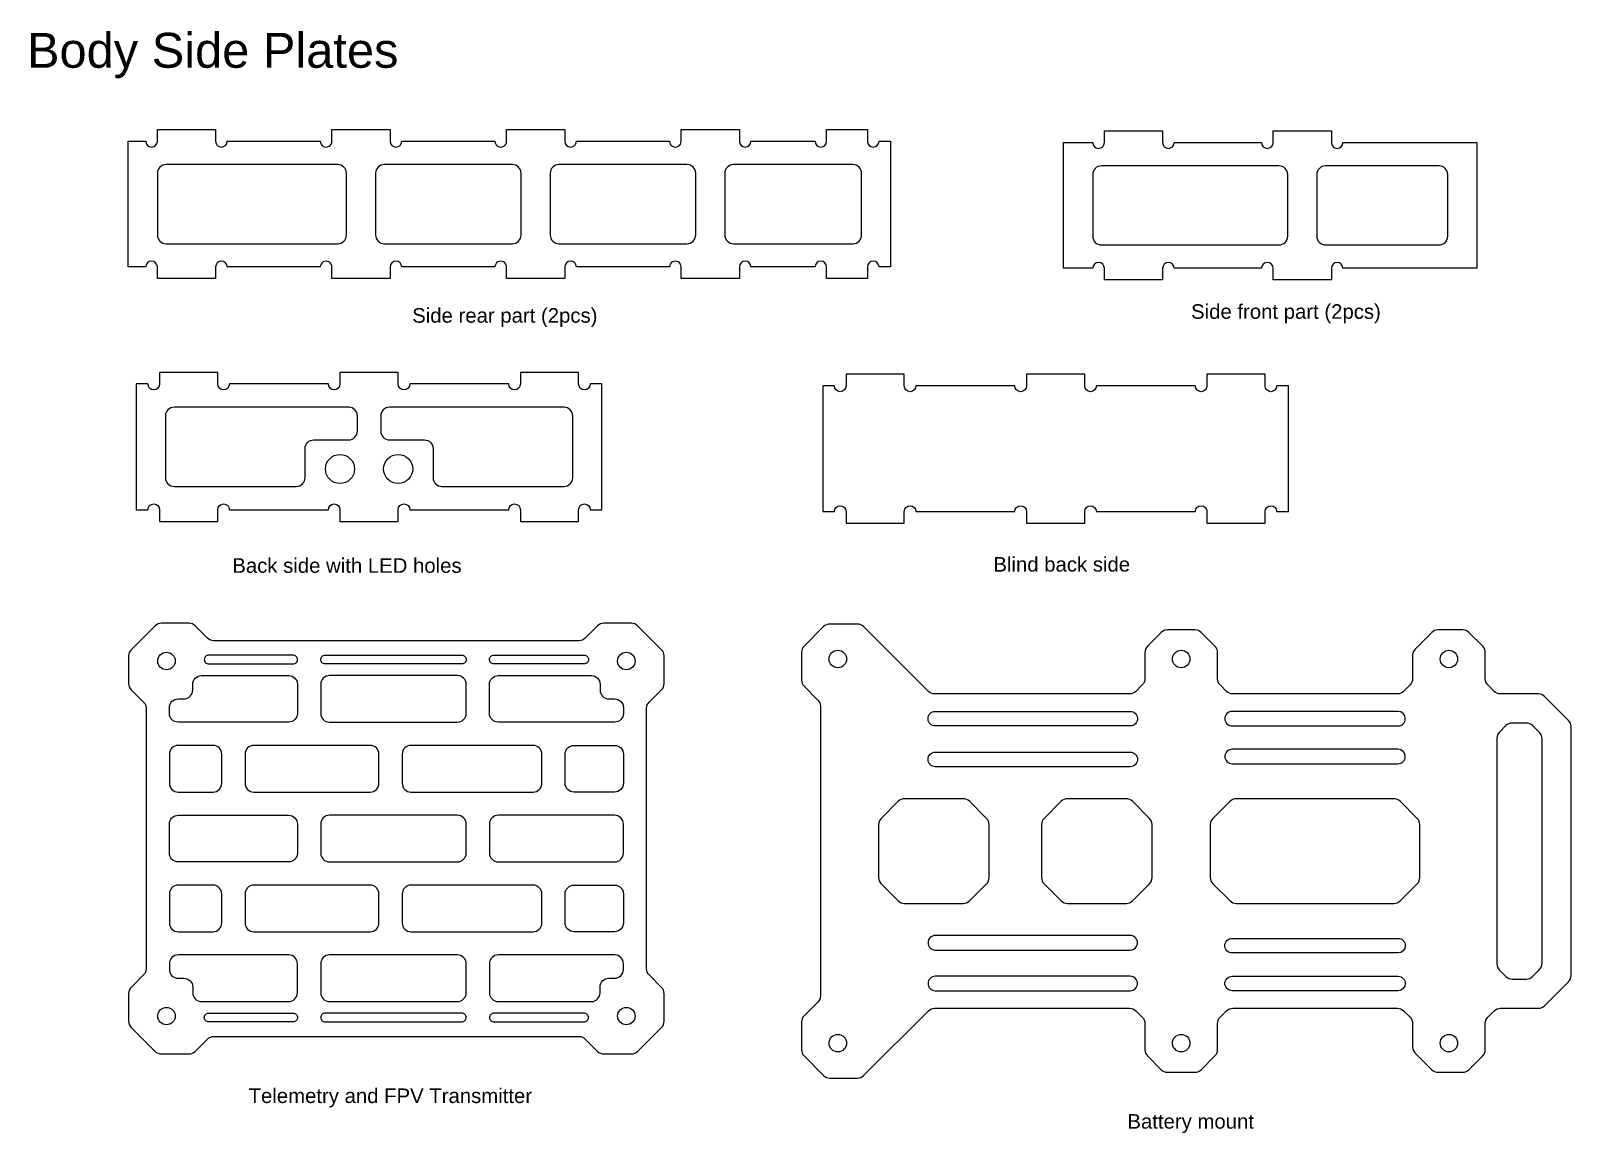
# Paper-space layout 'Body Side Plates' of a CAD drawing. Header units: millimetres. Extents: x 5 to 271, y 7 to 197.
# The model-space entities are those that its viewports show. They can reach past a viewport. Long polylines and large blocks are cut down to what shows.
import ezdxf

# ---------------------------------------------------------------- set-up
doc = ezdxf.new("R2010")
doc.units = ezdxf.units.MM
for name, color, linetype in [('CNC', 7, 'Continuous'), ('Text', 250, 'Continuous'), ('Viewports', 1, 'Continuous')]:
    doc.layers.add(name, color=color, linetype=linetype)
doc.layers.get('Viewports').off()
doc.styles.add('ISO Proportional', font='isocp.shx')

msp = doc.modelspace()

# ---------------------------------------------------------------- linework, layer by layer
at = {"layer": 'CNC'}
for points in [[(457.3, 64.25), (453.94, 60.89, 0.198912), (453.5, 59.83), (453.5, 55.07, 0.198912), (453.94, 54.01), (465.06, 42.89, -0.198912), (465.5, 41.83), (465.5, 8.31, -0.198912), (465.06, 7.25), (463.94, 6.13, -0.198912), (462.88, 5.69), (458.36, 5.69, 0.198912), (457.3, 5.25), (454.94, 2.89, 0.198912), (454.5, 1.83), (454.5, -2.93, 0.198912), (454.94, -3.99), (457.3, -6.35, 0.198912), (458.36, -6.79), (462.88, -6.79, -0.198912), (463.94, -7.23), (465.06, -8.35, -0.198912), (465.5, -9.41), (465.5, -37.69, -0.198912), (465.06, -38.75), (463.94, -39.87, -0.198912), (462.88, -40.31), (458.86, -40.31, 0.198912), (457.8, -40.75), (454.94, -43.61, 0.198912), (454.5, -44.67), (454.5, -48.93, 0.198912), (454.94, -49.99), (457.3, -52.35, 0.198912), (458.36, -52.79), (462.88, -52.79, -0.198912), (463.94, -53.23), (465.06, -54.35, -0.198912), (465.5, -55.41), (465.5, -61.93, 0.198912), (465.94, -62.99), (470.06, -67.11, 0.198912), (471.12, -67.55), (513.88, -67.55, 0.198912), (514.94, -67.11), (519.06, -62.99, 0.198912), (519.5, -61.93), (519.5, -55.41, -0.198912), (519.94, -54.35), (521.06, -53.23, -0.198912), (522.12, -52.79), (526.64, -52.79, 0.198912), (527.7, -52.35), (530.06, -49.99, 0.198912), (530.5, -48.93), (530.5, -44.67, 0.198912), (530.06, -43.61), (527.2, -40.75, 0.198912), (526.14, -40.31), (522.12, -40.31, -0.198912), (521.06, -39.87), (519.94, -38.75, -0.198912), (519.5, -37.69), (519.5, -9.41, -0.198912), (519.94, -8.35), (521.06, -7.23, -0.198912), (522.12, -6.79), (526.64, -6.79, 0.198912), (527.7, -6.35), (530.06, -3.99, 0.198912), (530.5, -2.93), (530.5, 1.83, 0.198912), (530.06, 2.89), (527.7, 5.25, 0.198912), (526.64, 5.69), (522.12, 5.69, -0.198912), (521.06, 6.13), (519.94, 7.25, -0.198912), (519.5, 8.31), (519.5, 41.83, -0.198912), (519.94, 42.89), (531.06, 54.01, 0.198912), (531.5, 55.07), (531.5, 59.83, 0.198912), (531.06, 60.89), (527.7, 64.25, 0.198912), (526.64, 64.69), (521.88, 64.69, 0.198912), (520.82, 64.25), (518.45, 61.89, -0.198912), (517.39, 61.45), (467.61, 61.45, -0.198912), (466.55, 61.89), (464.18, 64.25, 0.198912), (463.12, 64.69), (458.36, 64.69, 0.198912)], [(728.5, -29.5), (728.5, -39.5), (726.5, -39.5, 1), (726.5, -41.5), (726.5, -52.5, 1), (726.5, -54.5), (728.5, -54.5), (728.5, -61.5), (726.5, -61.5, 1), (726.5, -63.5), (726.5, -65.5), (704.9, -65.5), (704.9, -63.5, 1), (704.9, -61.5), (702.9, -61.5), (702.9, -54.5), (704.9, -54.5, 1), (704.9, -52.5), (704.9, -41.5, 1), (704.9, -39.5), (702.9, -39.5), (702.9, -29.5), (704.9, -29.5, 1.000109), (704.9, -27.5), (704.9, -11.5, 1), (704.9, -9.5), (702.9, -9.5), (702.9, 0.5), (704.9, 0.5, 1.000109), (704.9, 2.5), (704.9, 18.5, 1), (704.9, 20.5), (702.9, 20.5), (702.9, 30.5), (704.9, 30.5, 1.000109), (704.9, 32.5), (704.9, 48.5, 1), (704.9, 50.5), (702.9, 50.5), (702.9, 60.5), (704.9, 60.5, 1), (704.9, 62.5), (704.9, 65.5), (726.5, 65.5), (726.5, 62.5, 1), (726.5, 60.5), (728.5, 60.5), (728.5, 50.5), (726.5, 50.5, 1), (726.5, 48.5), (726.5, 32.5, 1.000109), (726.5, 30.5), (728.5, 30.5), (728.5, 20.5), (726.5, 20.5, 1), (726.5, 18.5), (726.5, 2.5, 1.000109), (726.5, 0.5), (728.5, 0.5), (728.5, -9.5), (726.5, -9.5, 1), (726.5, -11.5), (726.5, -27.5, 1.000109), (726.5, -29.5)], [(721, 60.5), (710.4, 60.5, 0.414214), (708.9, 59), (708.9, 29.5, 0.414214), (710.4, 28), (721, 28, 0.414214), (722.5, 29.5), (722.5, 59, 0.414214)], [(497.05, 51.45), (487.95, 51.45, 0.198912), (486.89, 51.01), (483.94, 48.06, 0.198912), (483.5, 47), (483.5, 36.9, 0.198912), (483.94, 35.84), (486.89, 32.89, 0.198912), (487.95, 32.45), (497.05, 32.45, 0.198912), (498.11, 32.89), (501.06, 35.84, 0.198912), (501.5, 36.9), (501.5, 47, 0.198912), (501.06, 48.06), (498.11, 51.01, 0.198912)], [(469.75, 42.95, 0.414214), (468.5, 41.7), (468.5, 8.2, 0.414214), (469.75, 6.95, 0.414214), (471, 8.2), (471, 41.7, 0.414214)], [(476.75, 42.95, 0.414214), (475.5, 41.7), (475.5, 8.2, 0.414214), (476.75, 6.95, 0.414214), (478, 8.2), (478, 41.7, 0.414214)], [(508.25, 42.95, -0.414214), (509.5, 41.7), (509.5, 8.2, -0.414214), (508.25, 6.95, -0.414214), (507, 8.2), (507, 41.7, -0.414214)], [(515.25, 42.95, -0.414214), (516.5, 41.7), (516.5, 8.2, -0.414214), (515.25, 6.95, -0.414214), (514, 8.2), (514, 41.7, -0.414214)], [(768.54, 44.58, 0.198912), (767.48, 45.02), (762.72, 45.02, 0.198912), (761.66, 44.58), (757.54, 40.45, 0.198912), (757.1, 39.39), (757.1, 34.64, 0.198912), (757.54, 33.58), (759.66, 31.45, -0.198912), (760.1, 30.39), (760.1, -32.36, -0.198912), (759.66, -33.42), (757.54, -35.55, 0.198912), (757.1, -36.61), (757.1, -41.36, 0.198912), (757.54, -42.42), (761.66, -46.55, 0.198912), (762.72, -46.98), (767.48, -46.98, 0.198912), (768.54, -46.55), (770.66, -44.42, -0.198912), (771.72, -43.98), (816.48, -43.98, -0.198912), (817.54, -44.42), (819.66, -46.55, 0.198912), (820.72, -46.98), (825.48, -46.98, 0.198912), (826.54, -46.55), (830.66, -42.42, 0.198912), (831.1, -41.36), (831.1, -36.61, 0.198912), (830.66, -35.55), (828.54, -33.42, -0.198912), (828.1, -32.36), (828.1, 30.39, -0.198912), (828.54, 31.45), (830.66, 33.58, 0.198912), (831.1, 34.64), (831.1, 39.39, 0.198912), (830.66, 40.45), (826.54, 44.58, 0.198912), (825.48, 45.02), (820.72, 45.02, 0.198912), (819.66, 44.58), (817.54, 42.45, -0.198912), (816.48, 42.02), (771.72, 42.02, -0.198912), (770.66, 42.45)], [(559.26, 6.96, -1), (559.26, 4.96), (557.26, 4.96), (557.26, -5.04), (559.26, -5.04, -1), (559.26, -7.04), (559.26, -24.04, -1), (559.26, -26.04), (557.26, -26.04), (557.26, -36.04), (559.26, -36.04, -1), (559.26, -38.04), (559.26, -40.04), (580.86, -40.04), (580.86, -38.04, -1), (580.86, -36.04), (582.86, -36.04), (582.86, -26.04), (580.86, -26.04, -1), (580.86, -24.04), (580.86, -7.04, -1), (580.86, -5.04), (582.86, -5.04), (582.86, 4.96), (580.86, 4.96, -1), (580.86, 6.96), (580.86, 23.96, -1), (580.86, 25.96), (582.86, 25.96), (582.86, 35.96), (580.86, 35.96, -1), (580.86, 37.96), (580.86, 39.96), (559.26, 39.96), (559.26, 37.96, -1), (559.26, 35.96), (557.26, 35.96), (557.26, 25.96), (559.26, 25.96, -1), (559.26, 23.96)], [(607.26, 6.96, -1), (607.26, 4.96), (605.26, 4.96), (605.26, -5.04), (607.26, -5.04, -1), (607.26, -7.04), (607.26, -24.04, -1), (607.26, -26.04), (605.26, -26.04), (605.26, -36.04), (607.26, -36.04, -1), (607.26, -38.04), (607.26, -40.04), (628.86, -40.04), (628.86, -38.04, -1), (628.86, -36.04), (630.86, -36.04), (630.86, -26.04), (628.86, -26.04, -1), (628.86, -24.04), (628.86, -7.04, -1), (628.86, -5.04), (630.86, -5.04), (630.86, 4.96), (628.86, 4.96, -1), (628.86, 6.96), (628.86, 23.96, -1), (628.86, 25.96), (630.86, 25.96), (630.86, 35.96), (628.86, 35.96, -1), (628.86, 37.96), (628.86, 39.96), (607.26, 39.96), (607.26, 37.96, -1), (607.26, 35.96), (605.26, 35.96), (605.26, 25.96), (607.26, 25.96, -1), (607.26, 23.96)], [(768.6, 34.02), (767.6, 34.02, 0.414214), (766.1, 32.52), (766.1, 17.52, 0.414214), (767.6, 16.02), (771.6, 16.02), (772.6, 16.02, 0.414214), (774.1, 17.52), (774.1, 36.52, 0.414214), (772.6, 38.02), (771.6, 38.02, 0.414214), (770.1, 36.52), (770.1, 35.52, -0.414214)], [(784.6, 29.02, 0.414214), (786.1, 30.52), (786.1, 36.52, 0.414214), (784.6, 38.02), (779.6, 38.02, 0.414214), (778.1, 36.52), (778.1, 30.52, 0.414214), (779.6, 29.02)], [(790.1, 36.52, -0.414214), (791.6, 38.02), (796.6, 38.02, -0.414214), (798.1, 36.52), (798.1, 17.52, -0.414214), (796.6, 16.02), (792.6, 16.02), (791.6, 16.02, -0.414214), (790.1, 17.52)], [(808.6, 29.02, 0.414214), (810.1, 30.52), (810.1, 36.52, 0.414214), (808.6, 38.02), (803.6, 38.02, 0.414214), (802.1, 36.52), (802.1, 30.52, 0.414214), (803.6, 29.02)], [(819.6, 34.02), (820.6, 34.02, -0.414214), (822.1, 32.52), (822.1, 17.52, -0.414214), (820.6, 16.02), (816.6, 16.02), (815.6, 16.02, -0.414214), (814.1, 17.52), (814.1, 36.52, -0.414214), (815.6, 38.02), (816.6, 38.02, -0.414214), (818.1, 36.52), (818.1, 35.52, 0.414214)], [(564.76, 34.96, 0.414214), (563.26, 33.46), (563.26, 12.46, 0.414214), (564.76, 10.96), (569.76, 10.96, -0.414214), (571.26, 9.46), (571.26, 3.46, 0.414214), (572.76, 1.96), (575.36, 1.96, 0.414214), (576.86, 3.46), (576.86, 33.46, 0.414214), (575.36, 34.96)], [(654.66, 1.84), (654.66, 16.84, 1), (654.66, 18.84), (652.66, 18.84), (652.66, 28.84), (654.66, 28.84, 1), (654.66, 30.84), (654.66, 35.84), (676.26, 35.84), (676.26, 30.84, 1), (676.26, 28.84), (678.26, 28.84), (678.26, 18.84), (676.26, 18.84, 1), (676.26, 16.84), (676.26, 1.84, 1), (676.26, -0.16), (678.26, -0.16), (678.26, -10.16), (676.26, -10.16, 1), (676.26, -12.16), (676.26, -35.16), (654.66, -35.16), (654.66, -12.16, 1), (654.66, -10.16), (652.66, -10.16), (652.66, -0.16), (654.66, -0.16, 1)], [(672.26, 29.34, 0.414214), (670.76, 30.84), (660.16, 30.84, 0.414214), (658.66, 29.34), (658.66, -1.16, 0.414214), (660.16, -2.66), (670.76, -2.66, 0.414214), (672.26, -1.16)], [(786.1, 23.52, 0.414214), (784.6, 25.02), (779.6, 25.02, 0.414214), (778.1, 23.52), (778.1, 3.52, 0.414214), (779.6, 2.02), (784.6, 2.02, 0.414214), (786.1, 3.52)], [(810.1, 23.52, 0.414214), (808.6, 25.02), (803.6, 25.02, 0.414214), (802.1, 23.52), (802.1, 3.52, 0.414214), (803.6, 2.02), (808.6, 2.02, 0.414214), (810.1, 3.52)], [(497.05, 23.45), (487.95, 23.45, 0.198912), (486.89, 23.01), (483.94, 20.06, 0.198912), (483.5, 19), (483.5, 8.9, 0.198912), (483.94, 7.84), (486.89, 4.89, 0.198912), (487.95, 4.45), (497.05, 4.45, 0.198912), (498.11, 4.89), (501.06, 7.84, 0.198912), (501.5, 8.9), (501.5, 19, 0.198912), (501.06, 20.06), (498.11, 23.01, 0.198912)], [(722.5, -0.5), (722.5, 21.5, 0.414214), (721, 23), (710.4, 23, 0.414214), (708.9, 21.5), (708.9, -0.5, 0.414214), (710.4, -2), (721, -2, 0.414214)], [(762.6, -12.23, 0.414214), (763.35, -12.98), (763.35, -12.98, 0.414214), (764.1, -12.23), (764.1, 11.27, 0.414214), (763.35, 12.02, 0.414214), (762.6, 11.27)], [(774.1, 10.52, 0.414214), (772.6, 12.02), (767.6, 12.02, 0.414214), (766.1, 10.52), (766.1, -11.48, 0.414214), (767.6, -12.98), (772.6, -12.98, 0.414214), (774.1, -11.48)], [(798.1, 10.52, 0.414214), (796.6, 12.02), (791.6, 12.02, 0.414214), (790.1, 10.52), (790.1, -11.48, 0.414214), (791.6, -12.98), (796.6, -12.98, 0.414214), (798.1, -11.48)], [(822.1, 10.52, 0.414214), (820.6, 12.02), (815.6, 12.02, 0.414214), (814.1, 10.52), (814.1, -11.48, 0.414214), (815.6, -12.98), (820.6, -12.98, 0.414214), (822.1, -11.48)], [(825.6, -12.23, -0.414214), (824.85, -12.98), (824.85, -12.98, -0.414214), (824.1, -12.23), (824.1, 11.27, -0.414214), (824.85, 12.02, -0.414214), (825.6, 11.27)], [(571.26, -9.54, -0.414214), (569.76, -11.04), (564.76, -11.04, 0.414214), (563.26, -12.54), (563.26, -33.54, 0.414214), (564.76, -35.04), (575.36, -35.04, 0.414214), (576.86, -33.54), (576.86, -3.54, 0.414214), (575.36, -2.04), (572.76, -2.04, 0.414214), (571.26, -3.54)], [(786.1, -3.48, 0.414214), (784.6, -1.98), (779.6, -1.98, 0.414214), (778.1, -3.48), (778.1, -24.48, 0.414214), (779.6, -25.98), (784.6, -25.98, 0.414214), (786.1, -24.48)], [(810.1, -3.48, 0.414214), (808.6, -1.98), (803.6, -1.98, 0.414214), (802.1, -3.48), (802.1, -24.48, 0.414214), (803.6, -25.98), (808.6, -25.98, 0.414214), (810.1, -24.48)], [(498.11, -41.11), (501.06, -38.16, 0.198912), (501.5, -37.1), (501.5, -10, 0.198912), (501.06, -8.94), (498.11, -5.99, 0.198912), (497.05, -5.55), (487.95, -5.55, 0.198912), (486.89, -5.99), (483.94, -8.94, 0.198912), (483.5, -10), (483.5, -37.1, 0.198912), (483.94, -38.16), (486.89, -41.11, 0.198912), (487.95, -41.55), (497.05, -41.55, 0.198912)], [(672.26, -28.66), (672.26, -9.16, 0.414214), (670.76, -7.66), (660.16, -7.66, 0.414214), (658.66, -9.16), (658.66, -28.66, 0.414214), (660.16, -30.16), (670.76, -30.16, 0.414214)], [(722.5, -30.5), (722.5, -8.5, 0.414214), (721, -7), (710.4, -7, 0.414214), (708.9, -8.5), (708.9, -30.5, 0.414214), (710.4, -32), (721, -32, 0.414214)], [(762.6, -17.73), (762.6, -33.23, 0.414214), (763.35, -33.98), (763.35, -33.98, 0.414214), (764.1, -33.23), (764.1, -17.73, 0.414214), (763.35, -16.98, 0.414214)], [(770.1, -38.48, 0.414214), (771.6, -39.98), (772.6, -39.98, 0.414214), (774.1, -38.48), (774.1, -18.48, 0.414214), (772.6, -16.98), (767.6, -16.98, 0.414214), (766.1, -18.48), (766.1, -34.48, 0.414214), (767.6, -35.98), (768.6, -35.98, -0.414214), (770.1, -37.48)], [(798.1, -18.48, 0.414214), (796.6, -16.98), (791.6, -16.98, 0.414214), (790.1, -18.48), (790.1, -38.48, 0.414214), (791.6, -39.98), (796.6, -39.98, 0.414214), (798.1, -38.48)], [(818.1, -38.48, -0.414214), (816.6, -39.98), (815.6, -39.98, -0.414214), (814.1, -38.48), (814.1, -18.48, -0.414214), (815.6, -16.98), (820.6, -16.98, -0.414214), (822.1, -18.48), (822.1, -34.48, -0.414214), (820.6, -35.98), (819.6, -35.98, 0.414214), (818.1, -37.48)], [(824.1, -33.23), (824.1, -17.73, -0.414214), (824.85, -16.98), (824.85, -16.98, -0.414214), (825.6, -17.73), (825.6, -33.23, -0.414214), (824.85, -33.98, -0.414214)], [(779.6, -29.98), (784.6, -29.98, -0.414214), (786.1, -31.48), (786.1, -38.48, -0.414214), (784.6, -39.98), (779.6, -39.98, -0.414214), (778.1, -38.48), (778.1, -31.48, -0.414214)], [(803.6, -29.98), (808.6, -29.98, -0.414214), (810.1, -31.48), (810.1, -38.48, -0.414214), (808.6, -39.98), (803.6, -39.98, -0.414214), (802.1, -38.48), (802.1, -31.48, -0.414214)], [(721, -60.5, 0.414214), (722.5, -59), (722.5, -38.5, 0.414214), (721, -37), (710.4, -37, 0.414214), (708.9, -38.5), (708.9, -59, 0.414214), (710.4, -60.5)], [(470.94, -60.92), (472.13, -62.11, 0.198912), (473.19, -62.55), (511.81, -62.55, 0.198912), (512.87, -62.11), (514.06, -60.92, 0.198912), (514.5, -59.86), (514.5, -57.41, 0.198912), (514.06, -56.35), (512.94, -55.23, 0.198912), (511.88, -54.79), (473.12, -54.79, 0.198912), (472.06, -55.23), (470.94, -56.35, 0.198912), (470.5, -57.41), (470.5, -59.86, 0.198912)]]:
    msp.add_lwpolyline(points, format="xyb", close=True, dxfattribs=at)
for points in [[(763.35, 32.02, -0.414214), (764.1, 31.27), (764.1, 16.77, -0.414214), (763.35, 16.02, -0.414214), (762.6, 16.77), (762.6, 31.27, -0.414214), (763.35, 32.02), (763.35, 32.02)], [(824.85, 32.02, 0.414214), (824.1, 31.27), (824.1, 16.77, 0.414214), (824.85, 16.02, 0.414214), (825.6, 16.77), (825.6, 31.27, 0.414214), (824.85, 32.02), (824.85, 32.02)], [(469.75, -39.05, -0.414213), (468.5, -37.8), (468.5, -9.3, -0.414214), (469.75, -8.05, -0.414214), (471, -9.3), (471, -37.8, -0.414214), (469.75, -39.05, -0.414214)], [(476.25, -39.05, -0.414213), (475, -37.8), (475, -9.3, -0.414214), (476.25, -8.05, -0.414214), (477.5, -9.3), (477.5, -37.8, -0.414214), (476.25, -39.05, -0.414214)], [(508.75, -39.05, 0.414213), (510, -37.8), (510, -9.3, 0.414214), (508.75, -8.05, 0.414214), (507.5, -9.3), (507.5, -37.8, 0.414214), (508.75, -39.05, 0.414214)], [(515.25, -39.05, 0.414213), (516.5, -37.8), (516.5, -9.3, 0.414214), (515.25, -8.05, 0.414214), (514, -9.3), (514, -37.8, 0.414214), (515.25, -39.05, 0.414214)]]:
    msp.add_lwpolyline(points, format="xyb", dxfattribs=at)
for centre, radius in [((459.5, 58.45), 1.5), ((525.5, 58.45), 1.5), ((763.6, 38.52), 1.5), ((824.6, 38.52), 1.5), ((566.26, 4.96), 2.5), ((459.5, -0.55), 1.5), ((525.5, -0.55), 1.5), ((566.26, -5.04), 2.5), ((763.6, -40.49), 1.5), ((824.6, -40.49), 1.5), ((459.5, -46.55), 1.5), ((525.5, -46.55), 1.5)]:
    msp.add_circle(centre, radius, dxfattribs=at)
msp.add_arc((772.6, -38.48), 1.5, 270, 0, dxfattribs=at)

psp = doc.layouts.new('Body Side Plates')

# ---------------------------------------------------------------- texts
at = {"layer": 'Text', "attachment_point": 1, "style": 'ISO Proportional'}
for s, width, heights, insert, char_height in [('{\\fArial|b0|i0|c0|p0;Body Side Plates }', 119.6335, [8.54], (4.09, 196.26), 6), ('{\\fArial|b0|i0|c0|p0;Side rear part (2pcs)}', 31.9838, [0], (70.28, 148.96), 2.5), ('{\\fArial|b0|i0|c0|p0;Side front part (2pcs)}', 33.21, [0], (204.11, 149.63), 2.5), ('{\\fArial|b0|i0|c0|p0;Back side with LED holes}', 46.223, [0], (39.37, 105.99), 2.5), ('{\\fArial|b0|i0|c0|p0;Blind back side}', 24.407, [0], (170.14, 106.2), 2.5), ('{\\fArial|b0|i0|c0|p0;Telemetry and FPV Transmitter}', 49.6712, [0], (42.17, 14.89), 2.5), ('{\\fArial|b0|i0|c0|p0;Battery mount}', 21.6183, [0], (193.17, 10.49), 2.5)]:
    psp.add_mtext_dynamic_manual_height_columns(s, width=width, gutter_width=12.5, heights=heights, dxfattribs=dict(at, insert=insert, char_height=char_height))

# ---------------------------------------------------------------- viewports
at = {"layer": 'Viewports', "view_target_point": (-1.5, -0.97), "view_twist_angle": 90}
psp.add_viewport(center=(87, 166.61), size=(133.2, 28.1647), view_center_point=(-0.96, 716.98), view_height=28.1647, dxfattribs=at).dxf.unprotected_set("ltscale", 0)
at = {"layer": 'Viewports', "view_twist_angle": 90}
for center, size, view_center_point, view_height, status, view_target_point in [((217.82, 166.65), (73.52, 27.2436), (-1.58, -375.18), 27.2436, 3, (1040.68, -1.35)), ((62.67, 125.04), (82.08, 27.2436), (-1.51, -470.71), 27.2436, 4, (1040.68, -1.35)), ((180.84, 124.48), (83.03, 27.8772), (-1.3, -422.95), 27.8772, 5, (1040.68, -1.35)), ((67.94, 57.65), (95.09, 75.2212), (0.01, -246.76), 75.2212, 6, (1040.68, -1.35)), ((203.56, 55.43), (134.42, 79.6661), (-2.05, 1.23), 79.6661, 7, (491.02, -3.75))]:
    psp.add_viewport(center=center, size=size, view_center_point=view_center_point, view_height=view_height, status=status, dxfattribs=dict(at, view_target_point=view_target_point))

doc.saveas('drawing.dxf')
